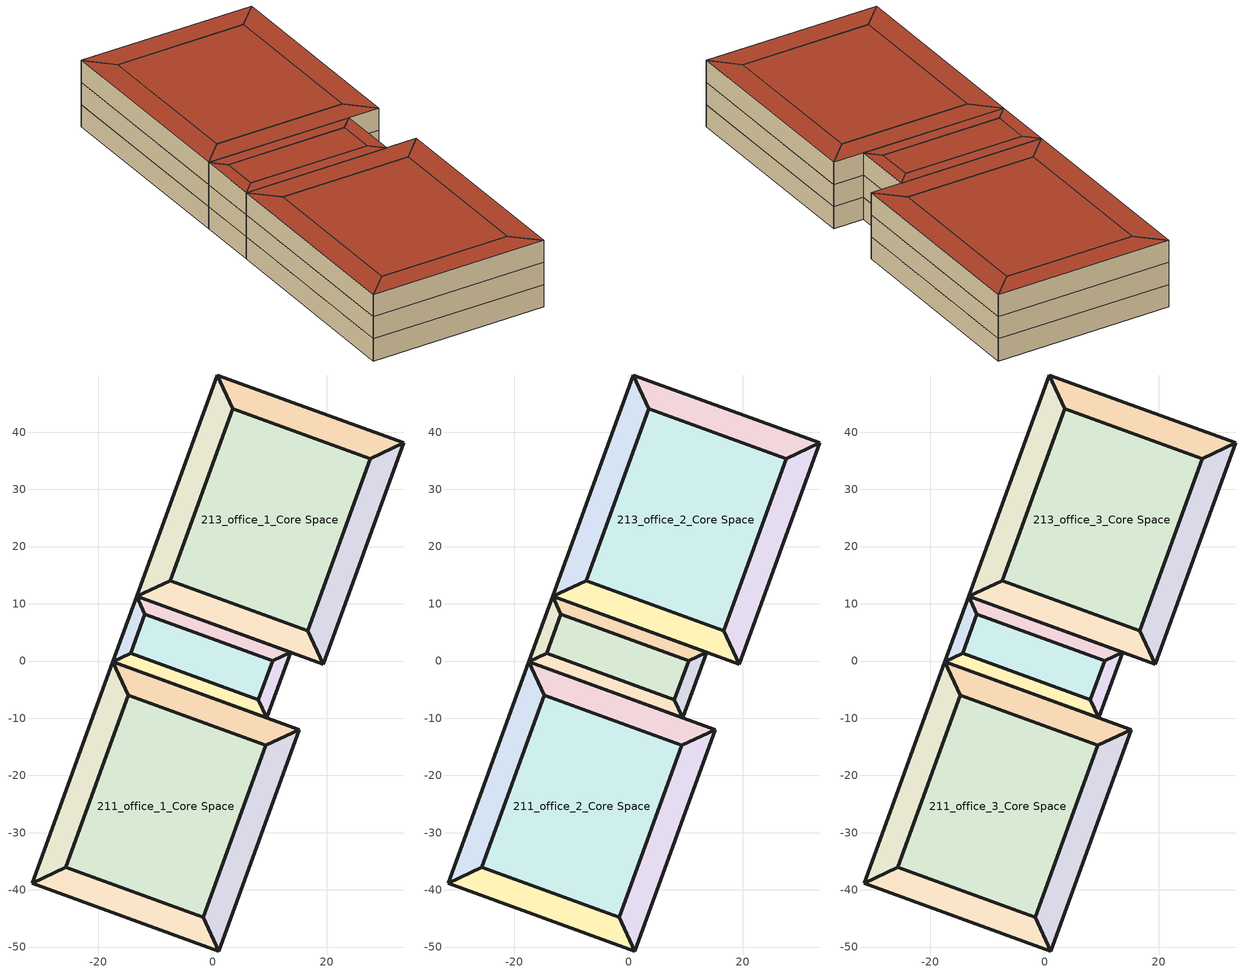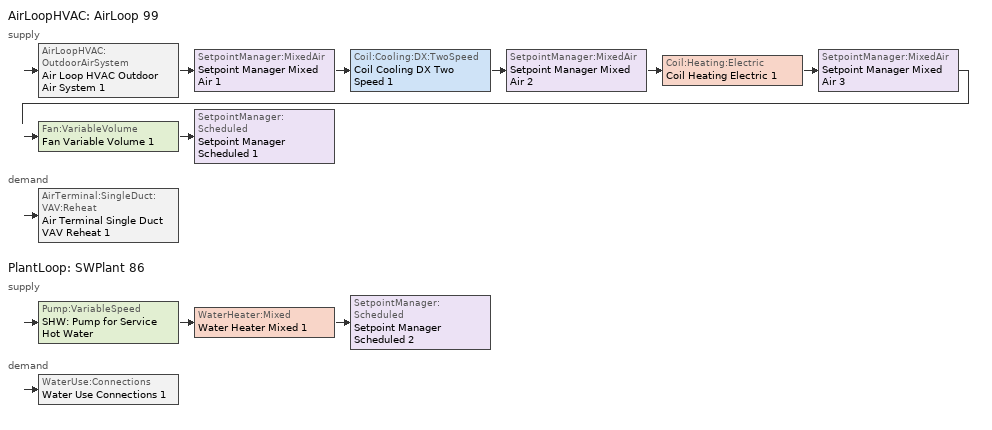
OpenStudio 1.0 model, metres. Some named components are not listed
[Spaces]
211_office_1_West Perimeter Space
 floor ground: -31.53,-38.8 -17.46,-0.13 -14.72,-5.99 -25.67,-36.07 z0
 wall outside: -17.46,-0.13 -31.53,-38.8 -25.67,-36.07 -14.72,-5.99 -17.46,-0.13 z0:4.42
 roof outside: -25.67,-36.07 -14.72,-5.99 -17.46,-0.13 -31.53,-38.8 z4.42
211_office_1_North Perimeter Space
 floor ground: -17.46,-0.13 15.2,-12.02 9.34,-14.75 -14.72,-5.99 z0
 wall outside: 15.2,-12.02 -17.46,-0.13 -14.72,-5.99 9.34,-14.75 15.2,-12.02 z0:4.42
 roof outside: -14.72,-5.99 9.34,-14.75 15.2,-12.02 -17.46,-0.13 z4.42
211_office_1_East Perimeter Space
 floor ground: 15.2,-12.02 1.12,-50.68 -1.61,-44.82 9.34,-14.75 z0
 wall outside: 1.12,-50.68 15.2,-12.02 9.34,-14.75 -1.61,-44.82 1.12,-50.68 z0:4.42
 roof outside: 9.34,-14.75 -1.61,-44.82 1.12,-50.68 15.2,-12.02 z4.42
211_office_1_South Perimeter Space
 floor ground: 1.12,-50.68 -31.53,-38.8 -25.67,-36.07 -1.61,-44.82 z0
 wall outside: -31.53,-38.8 1.12,-50.68 -1.61,-44.82 -25.67,-36.07 -31.53,-38.8 z0:4.42
 roof outside: -1.61,-44.82 -25.67,-36.07 -31.53,-38.8 1.12,-50.68 z4.42
211_office_1_Core Space
 floor ground: -25.67,-36.07 -14.72,-5.99 9.34,-14.75 -1.61,-44.82 z0
 wall outside: -14.72,-5.99 -25.67,-36.07 -1.61,-44.82 9.34,-14.75 -14.72,-5.99 z0:4.42
 roof outside: -1.61,-44.82 9.34,-14.75 -14.72,-5.99 -25.67,-36.07 z4.42
212_office_1_West Perimeter Space
 floor ground: -17.46,-0.13 -13.29,11.32 -11.83,8.2 -14.33,1.32 z0
 wall outside: -13.29,11.32 -17.46,-0.13 -14.33,1.32 -11.83,8.2 -13.29,11.32 z0:4.42
 roof outside: -14.33,1.32 -11.83,8.2 -13.29,11.32 -17.46,-0.13 z4.42
212_office_1_North Perimeter Space
 floor ground: -13.29,11.32 13.64,1.52 10.51,0.07 -11.83,8.2 z0
 wall outside: 13.64,1.52 -13.29,11.32 -11.83,8.2 10.51,0.07 13.64,1.52 z0:4.42
 roof outside: -11.83,8.2 10.51,0.07 13.64,1.52 -13.29,11.32 z4.42
212_office_1_East Perimeter Space
 floor ground: 13.64,1.52 9.47,-9.93 8.01,-6.81 10.51,0.07 z0
 wall outside: 9.47,-9.93 13.64,1.52 10.51,0.07 8.01,-6.81 9.47,-9.93 z0:4.42
 roof outside: 10.51,0.07 8.01,-6.81 9.47,-9.93 13.64,1.52 z4.42
212_office_1_South Perimeter Space
 floor ground: 9.47,-9.93 -17.46,-0.13 -14.33,1.32 8.01,-6.81 z0
 wall outside: -17.46,-0.13 9.47,-9.93 8.01,-6.81 -14.33,1.32 -17.46,-0.13 z0:4.42
 roof outside: 8.01,-6.81 -14.33,1.32 -17.46,-0.13 9.47,-9.93 z4.42
212_office_1_Core Space
 floor ground: -14.33,1.32 -11.83,8.2 10.51,0.07 8.01,-6.81 z0
 wall outside: -11.83,8.2 -14.33,1.32 8.01,-6.81 10.51,0.07 -11.83,8.2 z0:4.42
 roof outside: 8.01,-6.81 10.51,0.07 -11.83,8.2 -14.33,1.32 z4.42
213_office_1_West Perimeter Space
 floor ground: -13.29,11.32 0.79,49.99 3.52,44.13 -7.43,14.06 z0
 wall outside: 0.79,49.99 -13.29,11.32 -7.43,14.06 3.52,44.13 0.79,49.99 z0:4.42
 roof outside: -7.43,14.06 3.52,44.13 0.79,49.99 -13.29,11.32 z4.42
213_office_1_North Perimeter Space
 floor ground: 0.79,49.99 33.44,38.11 27.58,35.37 3.52,44.13 z0
 wall outside: 33.44,38.11 0.79,49.99 3.52,44.13 27.58,35.37 33.44,38.11 z0:4.42
 roof outside: 3.52,44.13 27.58,35.37 33.44,38.11 0.79,49.99 z4.42
213_office_1_East Perimeter Space
 floor ground: 33.44,38.11 19.37,-0.56 16.63,5.3 27.58,35.37 z0
 wall outside: 19.37,-0.56 33.44,38.11 27.58,35.37 16.63,5.3 19.37,-0.56 z0:4.42
 roof outside: 27.58,35.37 16.63,5.3 19.37,-0.56 33.44,38.11 z4.42
213_office_1_South Perimeter Space
 floor ground: 19.37,-0.56 -13.29,11.32 -7.43,14.06 16.63,5.3 z0
 wall outside: -13.29,11.32 19.37,-0.56 16.63,5.3 -7.43,14.06 -13.29,11.32 z0:4.42
 roof outside: 16.63,5.3 -7.43,14.06 -13.29,11.32 19.37,-0.56 z4.42
213_office_1_Core Space
 floor ground: -7.43,14.06 3.52,44.13 27.58,35.37 16.63,5.3 z0
 wall outside: 3.52,44.13 -7.43,14.06 16.63,5.3 27.58,35.37 3.52,44.13 z0:4.42
 roof outside: 16.63,5.3 27.58,35.37 3.52,44.13 -7.43,14.06 z4.42
211_office_2_West Perimeter Space
 floor ground: -31.53,-38.8 -17.46,-0.13 -14.72,-5.99 -25.67,-36.07 z4.42
 wall outside: -17.46,-0.13 -31.53,-38.8 -25.67,-36.07 -14.72,-5.99 -17.46,-0.13 z4.42:8.84
 roof outside: -25.67,-36.07 -14.72,-5.99 -17.46,-0.13 -31.53,-38.8 z8.84
211_office_2_North Perimeter Space
 floor ground: -17.46,-0.13 15.2,-12.02 9.34,-14.75 -14.72,-5.99 z4.42
 wall outside: 15.2,-12.02 -17.46,-0.13 -14.72,-5.99 9.34,-14.75 15.2,-12.02 z4.42:8.84
 roof outside: -14.72,-5.99 9.34,-14.75 15.2,-12.02 -17.46,-0.13 z8.84
211_office_2_East Perimeter Space
 floor ground: 15.2,-12.02 1.12,-50.68 -1.61,-44.82 9.34,-14.75 z4.42
 wall outside: 1.12,-50.68 15.2,-12.02 9.34,-14.75 -1.61,-44.82 1.12,-50.68 z4.42:8.84
 roof outside: 9.34,-14.75 -1.61,-44.82 1.12,-50.68 15.2,-12.02 z8.84
211_office_2_South Perimeter Space
 floor ground: 1.12,-50.68 -31.53,-38.8 -25.67,-36.07 -1.61,-44.82 z4.42
 wall outside: -31.53,-38.8 1.12,-50.68 -1.61,-44.82 -25.67,-36.07 -31.53,-38.8 z4.42:8.84
 roof outside: -1.61,-44.82 -25.67,-36.07 -31.53,-38.8 1.12,-50.68 z8.84
211_office_2_Core Space
 floor ground: -25.67,-36.07 -14.72,-5.99 9.34,-14.75 -1.61,-44.82 z4.42
 wall outside: -14.72,-5.99 -25.67,-36.07 -1.61,-44.82 9.34,-14.75 -14.72,-5.99 z4.42:8.84
 roof outside: -1.61,-44.82 9.34,-14.75 -14.72,-5.99 -25.67,-36.07 z8.84
212_office_2_West Perimeter Space
 floor ground: -17.46,-0.13 -13.29,11.32 -11.83,8.2 -14.33,1.32 z4.42
 wall outside: -13.29,11.32 -17.46,-0.13 -14.33,1.32 -11.83,8.2 -13.29,11.32 z4.42:8.84
 roof outside: -14.33,1.32 -11.83,8.2 -13.29,11.32 -17.46,-0.13 z8.84
212_office_2_North Perimeter Space
 floor ground: -13.29,11.32 13.64,1.52 10.51,0.07 -11.83,8.2 z4.42
 wall outside: 13.64,1.52 -13.29,11.32 -11.83,8.2 10.51,0.07 13.64,1.52 z4.42:8.84
 roof outside: -11.83,8.2 10.51,0.07 13.64,1.52 -13.29,11.32 z8.84
212_office_2_East Perimeter Space
 floor ground: 13.64,1.52 9.47,-9.93 8.01,-6.81 10.51,0.07 z4.42
 wall outside: 9.47,-9.93 13.64,1.52 10.51,0.07 8.01,-6.81 9.47,-9.93 z4.42:8.84
 roof outside: 10.51,0.07 8.01,-6.81 9.47,-9.93 13.64,1.52 z8.84
212_office_2_South Perimeter Space
 floor ground: 9.47,-9.93 -17.46,-0.13 -14.33,1.32 8.01,-6.81 z4.42
 wall outside: -17.46,-0.13 9.47,-9.93 8.01,-6.81 -14.33,1.32 -17.46,-0.13 z4.42:8.84
 roof outside: 8.01,-6.81 -14.33,1.32 -17.46,-0.13 9.47,-9.93 z8.84
212_office_2_Core Space
 floor ground: -14.33,1.32 -11.83,8.2 10.51,0.07 8.01,-6.81 z4.42
 wall outside: -11.83,8.2 -14.33,1.32 8.01,-6.81 10.51,0.07 -11.83,8.2 z4.42:8.84
 roof outside: 8.01,-6.81 10.51,0.07 -11.83,8.2 -14.33,1.32 z8.84
213_office_2_West Perimeter Space
 floor ground: -13.29,11.32 0.79,49.99 3.52,44.13 -7.43,14.06 z4.42
 wall outside: 0.79,49.99 -13.29,11.32 -7.43,14.06 3.52,44.13 0.79,49.99 z4.42:8.84
 roof outside: -7.43,14.06 3.52,44.13 0.79,49.99 -13.29,11.32 z8.84
213_office_2_North Perimeter Space
 floor ground: 0.79,49.99 33.44,38.11 27.58,35.37 3.52,44.13 z4.42
 wall outside: 33.44,38.11 0.79,49.99 3.52,44.13 27.58,35.37 33.44,38.11 z4.42:8.84
 roof outside: 3.52,44.13 27.58,35.37 33.44,38.11 0.79,49.99 z8.84
213_office_2_East Perimeter Space
 floor ground: 33.44,38.11 19.37,-0.56 16.63,5.3 27.58,35.37 z4.42
 wall outside: 19.37,-0.56 33.44,38.11 27.58,35.37 16.63,5.3 19.37,-0.56 z4.42:8.84
 roof outside: 27.58,35.37 16.63,5.3 19.37,-0.56 33.44,38.11 z8.84
213_office_2_South Perimeter Space
 floor ground: 19.37,-0.56 -13.29,11.32 -7.43,14.06 16.63,5.3 z4.42
 wall outside: -13.29,11.32 19.37,-0.56 16.63,5.3 -7.43,14.06 -13.29,11.32 z4.42:8.84
 roof outside: 16.63,5.3 -7.43,14.06 -13.29,11.32 19.37,-0.56 z8.84
213_office_2_Core Space
 floor ground: -7.43,14.06 3.52,44.13 27.58,35.37 16.63,5.3 z4.42
 wall outside: 3.52,44.13 -7.43,14.06 16.63,5.3 27.58,35.37 3.52,44.13 z4.42:8.84
 roof outside: 16.63,5.3 27.58,35.37 3.52,44.13 -7.43,14.06 z8.84
211_office_3_West Perimeter Space
 floor ground: -31.53,-38.8 -17.46,-0.13 -14.72,-5.99 -25.67,-36.07 z8.84
 wall outside: -17.46,-0.13 -31.53,-38.8 -25.67,-36.07 -14.72,-5.99 -17.46,-0.13 z8.84:13.26
 roof outside: -25.67,-36.07 -14.72,-5.99 -17.46,-0.13 -31.53,-38.8 z13.26
211_office_3_North Perimeter Space
 floor ground: -17.46,-0.13 15.2,-12.02 9.34,-14.75 -14.72,-5.99 z8.84
 wall outside: 15.2,-12.02 -17.46,-0.13 -14.72,-5.99 9.34,-14.75 15.2,-12.02 z8.84:13.26
 roof outside: -14.72,-5.99 9.34,-14.75 15.2,-12.02 -17.46,-0.13 z13.26
211_office_3_East Perimeter Space
 floor ground: 15.2,-12.02 1.12,-50.68 -1.61,-44.82 9.34,-14.75 z8.84
 wall outside: 1.12,-50.68 15.2,-12.02 9.34,-14.75 -1.61,-44.82 1.12,-50.68 z8.84:13.26
 roof outside: 9.34,-14.75 -1.61,-44.82 1.12,-50.68 15.2,-12.02 z13.26
211_office_3_South Perimeter Space
 floor ground: 1.12,-50.68 -31.53,-38.8 -25.67,-36.07 -1.61,-44.82 z8.84
 wall outside: -31.53,-38.8 1.12,-50.68 -1.61,-44.82 -25.67,-36.07 -31.53,-38.8 z8.84:13.26
 roof outside: -1.61,-44.82 -25.67,-36.07 -31.53,-38.8 1.12,-50.68 z13.26
211_office_3_Core Space
 floor ground: -25.67,-36.07 -14.72,-5.99 9.34,-14.75 -1.61,-44.82 z8.84
 wall outside: -14.72,-5.99 -25.67,-36.07 -1.61,-44.82 9.34,-14.75 -14.72,-5.99 z8.84:13.26
 roof outside: -1.61,-44.82 9.34,-14.75 -14.72,-5.99 -25.67,-36.07 z13.26
212_office_3_West Perimeter Space
 floor ground: -17.46,-0.13 -13.29,11.32 -11.83,8.2 -14.33,1.32 z8.84
 wall outside: -13.29,11.32 -17.46,-0.13 -14.33,1.32 -11.83,8.2 -13.29,11.32 z8.84:13.26
 roof outside: -14.33,1.32 -11.83,8.2 -13.29,11.32 -17.46,-0.13 z13.26
212_office_3_North Perimeter Space
 floor ground: -13.29,11.32 13.64,1.52 10.51,0.07 -11.83,8.2 z8.84
 wall outside: 13.64,1.52 -13.29,11.32 -11.83,8.2 10.51,0.07 13.64,1.52 z8.84:13.26
 roof outside: -11.83,8.2 10.51,0.07 13.64,1.52 -13.29,11.32 z13.26
212_office_3_East Perimeter Space
 floor ground: 13.64,1.52 9.47,-9.93 8.01,-6.81 10.51,0.07 z8.84
 wall outside: 9.47,-9.93 13.64,1.52 10.51,0.07 8.01,-6.81 9.47,-9.93 z8.84:13.26
 roof outside: 10.51,0.07 8.01,-6.81 9.47,-9.93 13.64,1.52 z13.26
212_office_3_South Perimeter Space
 floor ground: 9.47,-9.93 -17.46,-0.13 -14.33,1.32 8.01,-6.81 z8.84
 wall outside: -17.46,-0.13 9.47,-9.93 8.01,-6.81 -14.33,1.32 -17.46,-0.13 z8.84:13.26
 roof outside: 8.01,-6.81 -14.33,1.32 -17.46,-0.13 9.47,-9.93 z13.26
212_office_3_Core Space
 floor ground: -14.33,1.32 -11.83,8.2 10.51,0.07 8.01,-6.81 z8.84
 wall outside: -11.83,8.2 -14.33,1.32 8.01,-6.81 10.51,0.07 -11.83,8.2 z8.84:13.26
 roof outside: 8.01,-6.81 10.51,0.07 -11.83,8.2 -14.33,1.32 z13.26
213_office_3_West Perimeter Space
 floor ground: -13.29,11.32 0.79,49.99 3.52,44.13 -7.43,14.06 z8.84
 wall outside: 0.79,49.99 -13.29,11.32 -7.43,14.06 3.52,44.13 0.79,49.99 z8.84:13.26
 roof outside: -7.43,14.06 3.52,44.13 0.79,49.99 -13.29,11.32 z13.26
213_office_3_North Perimeter Space
 floor ground: 0.79,49.99 33.44,38.11 27.58,35.37 3.52,44.13 z8.84
 wall outside: 33.44,38.11 0.79,49.99 3.52,44.13 27.58,35.37 33.44,38.11 z8.84:13.26
 roof outside: 3.52,44.13 27.58,35.37 33.44,38.11 0.79,49.99 z13.26
213_office_3_East Perimeter Space
 floor ground: 33.44,38.11 19.37,-0.56 16.63,5.3 27.58,35.37 z8.84
 wall outside: 19.37,-0.56 33.44,38.11 27.58,35.37 16.63,5.3 19.37,-0.56 z8.84:13.26
 roof outside: 27.58,35.37 16.63,5.3 19.37,-0.56 33.44,38.11 z13.26
213_office_3_South Perimeter Space
 floor ground: 19.37,-0.56 -13.29,11.32 -7.43,14.06 16.63,5.3 z8.84
 wall outside: -13.29,11.32 19.37,-0.56 16.63,5.3 -7.43,14.06 -13.29,11.32 z8.84:13.26
 roof outside: 16.63,5.3 -7.43,14.06 -13.29,11.32 19.37,-0.56 z13.26
213_office_3_Core Space
 floor ground: -7.43,14.06 3.52,44.13 27.58,35.37 16.63,5.3 z8.84
 wall outside: 3.52,44.13 -7.43,14.06 16.63,5.3 27.58,35.37 3.52,44.13 z8.84:13.26
 roof outside: 16.63,5.3 27.58,35.37 3.52,44.13 -7.43,14.06 z13.26
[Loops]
AirLoopHVAC 'AirLoop 99'
 supply: AirLoopHVAC:OutdoorAirSystem 'Air Loop HVAC Outdoor Air System 1' > SetpointManager:MixedAir 'Setpoint Manager Mixed Air 1' > Coil:Cooling:DX:TwoSpeed 'Coil Cooling DX Two Speed 1' > SetpointManager:MixedAir 'Setpoint Manager Mixed Air 2' > Coil:Heating:Electric 'Coil Heating Electric 1' > SetpointManager:MixedAir 'Setpoint Manager Mixed Air 3' > Fan:VariableVolume 'Fan Variable Volume 1' > SetpointManager:Scheduled 'Setpoint Manager Scheduled 1'
 demand: AirTerminal:SingleDuct:VAV:Reheat 'Air Terminal Single Duct VAV Reheat 1'
PlantLoop 'SWPlant 86'
 supply: Pump:VariableSpeed 'SHW: Pump for Service Hot Water' > WaterHeater:Mixed 'Water Heater Mixed 1' > SetpointManager:Scheduled 'Setpoint Manager Scheduled 2'
 demand: WaterUse:Connections 'Water Use Connections 1'
[Building]
Building 1: Default Construction Set=Default Construction Set 1
[Construction]
INT-FLOOR-TOPSIDE: 1/2IN Gypsum, 4IN CONCRETE HW, CP02 CARPET PAD
INT-FLOOR-UNDERSIDE: CP02 CARPET PAD, 4IN CONCRETE HW, 1/2IN Gypsum
Standard_Int-Wall: 1/2IN Gypsum, 1/2IN Gypsum
[Material] Thermal Absorptance=0.9
Name | Roughness | Thickness {m} | Conductivity {W/m-K} | Density {kg/m3} | Specific Heat {J/kg-K} | Solar Absorptance | Visible Absorptance
1/2IN Gypsum | Smooth | 0.0127 | 0.16 | 784.9 | 830 | 0.92 | 0.92
4IN CONCRETE HW | Rough | 0.1016 | 1.311 | 2240 | 836.8 | 0.7 | 0.7
[Material:NoMass]
CP02 CARPET PAD: Roughness=VeryRough; Thermal Resistance {m2-K/W}=0.2165; Thermal Absorptance=0.9; Solar Absorptance=0.7; Visible Absorptance=0.8
[DefaultSurfaceConstructions]
Default Surface Constructions 1: Floor Construction=INT-FLOOR-TOPSIDE; Wall Construction=Standard_Int-Wall; Roof Ceiling Construction=INT-FLOOR-UNDERSIDE
[DefaultConstructionSet]
Default Construction Set 1: Default Interior Surface Constructions=Default Surface Constructions 1
[AirLoopHVAC]
AirLoop 99: Design Supply Air Flow Rate {m3/s}=AutoSize
[AvailabilityManager:Scheduled]
Availability Manager Scheduled 1: Schedule=Always On Discrete
[Sizing:System]
AirLoop 99: Type of Load to Size On=Sensible; Design Outdoor Air Flow Rate {m3/s}=Autosize; Minimum System Air Flow Ratio=0.3; Preheat Design Temperature {C}=7; Preheat Design Humidity Ratio {kg-H2O/kg-Air}=0.008; Precool Design Temperature {C}=12.8; Precool Design Humidity Ratio {kg-H2O/kg-Air}=0.008; Central Cooling Design Supply Air Temperature {C}=12.8; Central Heating Design Supply Air Temperature {C}=16.7; Sizing Option=NonCoincident; 100% Outdoor Air in Cooling=Yes; 100% Outdoor Air in Heating=Yes; Central Cooling Design Supply Air Humidity Ratio {kg-H2O/kg-Air}=0.0085; Central Heating Design Supply Air Humidity Ratio {kg-H2O/kg-Air}=0.008; Cooling Design Air Flow Method=DesignDay; Cooling Design Air Flow Rate {m3/s}=0; Heating Design Air Flow Method=DesignDay; Heating Design Air Flow Rate {m3/s}=0; System Outdoor Air Method=ZoneSum
[Controller:OutdoorAir]
Controller Outdoor Air 1: Minimum Outdoor Air Flow Rate {m3/s}=Autosize; Maximum Outdoor Air Flow Rate {m3/s}=Autosize; Economizer Control Type=FixedDryBulb; Economizer Control Action Type=ModulateFlow; Economizer Maximum Limit Dry-Bulb Temperature {C}=23; Economizer Maximum Limit Enthalpy {J/kg}=64000; Economizer Minimum Limit Dry-Bulb Temperature {C}=-100; Lockout Type=NoLockout; Minimum Limit Type=FixedMinimum; Controller Mechanical Ventilation=Controller Mechanical Ventilation 1; High Humidity Control=No; Heat Recovery Bypass Control Type=BypassWhenOAFlowGreaterThanMinimum
[Controller:MechanicalVentilation]
Controller Mechanical Ventilation 1: Availability Schedule=Always On Discrete; System Outdoor Air Method=ZoneSum
[AirLoopHVAC:OutdoorAirSystem]
Air Loop HVAC Outdoor Air System 1: Controller=Controller Outdoor Air 1
[Coil:Cooling:DX:TwoSpeed]
Coil Cooling DX Two Speed 1: Availability Schedule=Always_On; Rated High Speed Total Cooling Capacity {W}=Autosize; Rated High Speed Sensible Heat Ratio=Autosize; Rated High Speed COP {W/W}=2.64; Rated High Speed Air Flow Rate {m3/s}=Autosize; Total Cooling Capacity Function of Temperature Curve=Curve Biquadratic 1; Total Cooling Capacity Function of Flow Fraction Curve=Curve Quadratic 1; Energy Input Ratio Function of Temperature Curve=Curve Biquadratic 2; Energy Input Ratio Function of Flow Fraction Curve=Curve Quadratic 2; Part Load Fraction Correlation Curve=Curve Quadratic 3; Rated Low Speed Total Cooling Capacity {W}=Autosize; Rated Low Speed Sensible Heat Ratio=0.69; Rated Low Speed COP {W/W}=2.64; Low Speed Total Cooling Capacity Function of Temperature Curve=Curve Biquadratic 3; Low Speed Energy Input Ratio Function of Temperature Curve=Curve Biquadratic 4; Condenser Type=AirCooled; High Speed Evaporative Condenser Effectiveness=0; High Speed Evaporative Condenser Air Flow Rate {m3/s}=Autosize; High Speed Evaporative Condenser Pump Rated Power Consumption {W}=Autosize; Low Speed Evaporative Condenser Effectiveness=0; Low Speed Evaporative Condenser Air Flow Rate {m3/s}=Autosize; Low Speed Evaporative Condenser Pump Rated Power Consumption {W}=Autosize; Basin Heater Capacity {W/K}=10; Basin Heater Setpoint Temperature {C}=2
[Coil:Heating:Electric] Availability Schedule=Always_On
Name | Efficiency
Coil Heating Electric 1 | 0.99
Coil Heating Electric 2
[Fan:VariableVolume]
Fan Variable Volume 1: Availability Schedule=Always_On; Fan Efficiency=0.55; Pressure Rise {Pa}=1389.88; Maximum Flow Rate {m3/s}=Autosize; Fan Power Minimum Flow Rate Input Method=FixedFlowRate; Fan Power Minimum Flow Fraction=0; Fan Power Minimum Air Flow Rate {m3/s}=0; Motor Efficiency=0.95; Motor In Airstream Fraction=1; Fan Power Coefficient 1=0.0407599; Fan Power Coefficient 2=0.088045; Fan Power Coefficient 3=-0.0729261; Fan Power Coefficient 4=0.94374; Fan Power Coefficient 5=0
[SetpointManager:Scheduled] Control Variable=Temperature
Name | Schedule
Setpoint Manager Scheduled 1 | Deck_Temperature
Setpoint Manager Scheduled 2 | Water Heater Setpoint Temperature Schedule
[AirTerminal:SingleDuct:VAV:Reheat]
Air Terminal Single Duct VAV Reheat 1: Availability Schedule=Always_On; Maximum Air Flow Rate {m3/s}=Autocalculate; Zone Minimum Air Flow Input Method=Constant; Constant Minimum Air Flow Fraction=0.3; Fixed Minimum Air Flow Rate {m3/s}=0; Reheat Coil=Coil Heating Electric 2; Maximum Hot Water or Steam Flow Rate {m3/s}=Autocalculate; Minimum Hot Water or Steam Flow Rate {m3/s}=0; Convergence Tolerance=0.001; Damper Heating Action=Normal; Maximum Flow per Zone Floor Area During Reheat {m3/s-m2}=Autocalculate; Maximum Flow Fraction During Reheat=Autocalculate; Maximum Reheat Air Temperature {C}=35
[PlantLoop]
SWPlant 86: Plant Loop Volume {m3}=Autocalculate
[Sizing:Plant]
SWPlant 86: Loop Type=Heating; Design Loop Exit Temperature {C}=60; Loop Design Temperature Difference {deltaC}=5
[Pump:VariableSpeed]
SHW: Pump for Service Hot Water: Pump Control Type=Intermittent
[WaterHeater:Mixed]
Water Heater Mixed 1: Tank Volume {m3}=1.21134; Setpoint Temperature Schedule=Water Heater Setpoint Temperature Schedule; Deadband Temperature Difference {deltaC}=2; Maximum Temperature Limit {C}=82.22; Heater Control Type=Cycle; Heater Maximum Capacity {W}=845000; Heater Fuel Type=Electricity; Heater Thermal Efficiency=1; Off Cycle Parasitic Fuel Consumption Rate {W}=20; Off Cycle Parasitic Fuel Type=NaturalGas; Off Cycle Parasitic Heat Fraction to Tank=0.8; On Cycle Parasitic Fuel Type=NaturalGas; Ambient Temperature Indicator=ThermalZone; Off Cycle Loss Coefficient to Ambient Temperature {W/K}=6; On Cycle Loss Coefficient to Ambient Temperature {W/K}=6; Use Side Effectiveness=1; Source Side Effectiveness=1; Use Side Design Flow Rate {m3/s}=autosize; Source Side Design Flow Rate {m3/s}=autosize; Indirect Water Heating Recovery Time {hr}=1.5
[BuildingStory] Nominal Floor to Floor Height {m}=4.4196
Name | Nominal Z Coordinate {m}
Story 1; Story 4; Story 7 | 0
Story 2; Story 5; Story 8 | 4.4196
Story 3; Story 6; Story 9 | 8.8392
[Space]
Name | Building Story | Thermal Zone
211_office_1_West Perimeter Space | Story 1 | 211_office_1_West Perimeter
211_office_1_North Perimeter Space | Story 1 | 211_office_1_North Perimeter
211_office_1_East Perimeter Space | Story 1 | 211_office_1_East Perimeter
211_office_1_South Perimeter Space | Story 1 | 211_office_1_South Perimeter
211_office_1_Core Space | Story 1 | 211_office_1_Core
211_office_2_West Perimeter Space | Story 2 | 211_office_2_West Perimeter
211_office_2_North Perimeter Space | Story 2 | 211_office_2_North Perimeter
211_office_2_East Perimeter Space | Story 2 | 211_office_2_East Perimeter
211_office_2_South Perimeter Space | Story 2 | 211_office_2_South Perimeter
211_office_2_Core Space | Story 2 | 211_office_2_Core
211_office_3_West Perimeter Space | Story 3 | 211_office_3_West Perimeter
211_office_3_North Perimeter Space | Story 3 | 211_office_3_North Perimeter
211_office_3_East Perimeter Space | Story 3 | 211_office_3_East Perimeter
211_office_3_South Perimeter Space | Story 3 | 211_office_3_South Perimeter
211_office_3_Core Space | Story 3 | 211_office_3_Core
212_office_1_West Perimeter Space | Story 4 | 212_office_1_West Perimeter
212_office_1_North Perimeter Space | Story 4 | 212_office_1_North Perimeter
212_office_1_East Perimeter Space | Story 4 | 212_office_1_East Perimeter
212_office_1_South Perimeter Space | Story 4 | 212_office_1_South Perimeter
212_office_1_Core Space | Story 4 | 212_office_1_Core
212_office_2_West Perimeter Space | Story 5 | 212_office_2_West Perimeter
212_office_2_North Perimeter Space | Story 5 | 212_office_2_North Perimeter
212_office_2_East Perimeter Space | Story 5 | 212_office_2_East Perimeter
212_office_2_South Perimeter Space | Story 5 | 212_office_2_South Perimeter
212_office_2_Core Space | Story 5 | 212_office_2_Core
212_office_3_West Perimeter Space | Story 6 | 212_office_3_West Perimeter
212_office_3_North Perimeter Space | Story 6 | 212_office_3_North Perimeter
212_office_3_East Perimeter Space | Story 6 | 212_office_3_East Perimeter
212_office_3_South Perimeter Space | Story 6 | 212_office_3_South Perimeter
212_office_3_Core Space | Story 6 | 212_office_3_Core
213_office_1_West Perimeter Space | Story 7 | 213_office_1_West Perimeter
213_office_1_North Perimeter Space | Story 7 | 213_office_1_North Perimeter
213_office_1_East Perimeter Space | Story 7 | 213_office_1_East Perimeter
213_office_1_South Perimeter Space | Story 7 | 213_office_1_South Perimeter
213_office_1_Core Space | Story 7 | 213_office_1_Core
213_office_2_West Perimeter Space | Story 8 | 213_office_2_West Perimeter
213_office_2_North Perimeter Space | Story 8 | 213_office_2_North Perimeter
213_office_2_East Perimeter Space | Story 8 | 213_office_2_East Perimeter
213_office_2_South Perimeter Space | Story 8 | 213_office_2_South Perimeter
213_office_2_Core Space | Story 8 | 213_office_2_Core
213_office_3_West Perimeter Space | Story 9 | 213_office_3_West Perimeter
213_office_3_North Perimeter Space | Story 9 | 213_office_3_North Perimeter
213_office_3_East Perimeter Space | Story 9 | 213_office_3_East Perimeter
213_office_3_South Perimeter Space | Story 9 | 213_office_3_South Perimeter
213_office_3_Core Space | Story 9 | 213_office_3_Core
[ThermalZone] Use Ideal Air Loads=No
211_office_1_West Perimeter; 211_office_1_North Perimeter; 211_office_1_East Perimeter; 211_office_1_South Perimeter; 211_office_1_Core; 211_office_2_West Perimeter; 211_office_2_North Perimeter; 211_office_2_East Perimeter; 211_office_2_South Perimeter; 211_office_2_Core; 211_office_3_West Perimeter; 211_office_3_North Perimeter; 211_office_3_East Perimeter; 211_office_3_South Perimeter; 211_office_3_Core; 212_office_1_West Perimeter; 212_office_1_North Perimeter; 212_office_1_East Perimeter; 212_office_1_South Perimeter; 212_office_1_Core; 212_office_2_West Perimeter; 212_office_2_North Perimeter; 212_office_2_East Perimeter; 212_office_2_South Perimeter; 212_office_2_Core; 212_office_3_West Perimeter; 212_office_3_North Perimeter; 212_office_3_East Perimeter; 212_office_3_South Perimeter; 212_office_3_Core; 213_office_1_West Perimeter; 213_office_1_North Perimeter; 213_office_1_East Perimeter; 213_office_1_South Perimeter; 213_office_1_Core; 213_office_2_West Perimeter; 213_office_2_North Perimeter; 213_office_2_East Perimeter; 213_office_2_South Perimeter; 213_office_2_Core; 213_office_3_West Perimeter; 213_office_3_North Perimeter; 213_office_3_East Perimeter; 213_office_3_South Perimeter; 213_office_3_Core
[Sizing:Zone] Zone Cooling Design Supply Air Temperature {C}=14; Zone Heating Design Supply Air Temperature {C}=40; Zone Cooling Design Supply Air Humidity Ratio {kg-H2O/kg-air}=0.0085; Zone Heating Design Supply Air Humidity Ratio {kg-H2O/kg-air}=0.008; Cooling Design Air Flow Method=DesignDay; Heating Design Air Flow Method=DesignDay
211_office_1_West Perimeter; 211_office_1_North Perimeter; 211_office_1_East Perimeter; 211_office_1_South Perimeter; 211_office_1_Core; 211_office_2_West Perimeter; 211_office_2_North Perimeter; 211_office_2_East Perimeter; 211_office_2_South Perimeter; 211_office_2_Core; 211_office_3_West Perimeter; 211_office_3_North Perimeter; 211_office_3_East Perimeter; 211_office_3_South Perimeter; 211_office_3_Core; 212_office_1_West Perimeter; 212_office_1_North Perimeter; 212_office_1_East Perimeter; 212_office_1_South Perimeter; 212_office_1_Core; 212_office_2_West Perimeter; 212_office_2_North Perimeter; 212_office_2_East Perimeter; 212_office_2_South Perimeter; 212_office_2_Core; 212_office_3_West Perimeter; 212_office_3_North Perimeter; 212_office_3_East Perimeter; 212_office_3_South Perimeter; 212_office_3_Core; 213_office_1_West Perimeter; 213_office_1_North Perimeter; 213_office_1_East Perimeter; 213_office_1_South Perimeter; 213_office_1_Core; 213_office_2_West Perimeter; 213_office_2_North Perimeter; 213_office_2_East Perimeter; 213_office_2_South Perimeter; 213_office_2_Core; 213_office_3_West Perimeter; 213_office_3_North Perimeter; 213_office_3_East Perimeter; 213_office_3_South Perimeter; 213_office_3_Core
[Schedule:Ruleset]
Name | Default Day Schedule | Summer Design Day Schedule | Winter Design Day Schedule
Always_On | Always_On_Default | Always_On_Summer_Design_Day | Always_On_Winter_Design_Day
Deck_Temperature | Deck_Temperature_Default | Deck_Temperature_Summer_Design_Day | Deck_Temperature_Winter_Design_Day
[Schedule:Day]
Always_On_Default; Always_On_Winter_Design_Day; Always_On_Summer_Design_Day: 24, 0, 1
Deck_Temperature_Default; Deck_Temperature_Winter_Design_Day; Deck_Temperature_Summer_Design_Day: 24, 0, 12.8
[Schedule:Constant]
Always On Discrete: Value=1
[Curve:Biquadratic] Minimum Value of x {BasedOnField A2}=17; Maximum Value of x {BasedOnField A2}=22; Minimum Value of y {BasedOnField A3}=13; Maximum Value of y {BasedOnField A3}=46
Name | Coefficient1 Constant | Coefficient2 x | Coefficient3 x**2 | Coefficient4 y | Coefficient5 y**2 | Coefficient6 x*y
Curve Biquadratic 1; Curve Biquadratic 3 | 0.42415 | 0.04426 | -0.00042 | 0.00333 | -8e-005 | -0.00021
Curve Biquadratic 2; Curve Biquadratic 4 | 1.23649 | -0.02431 | 0.00057 | -0.01434 | 0.00063 | -0.00038
[Curve:Quadratic]
Name | Coefficient1 Constant | Coefficient2 x | Coefficient3 x**2 | Minimum Value of x {BasedOnField A2} | Maximum Value of x {BasedOnField A2}
Curve Quadratic 1 | 0.77136 | 0.34053 | -0.11088 | 0.75918 | 1.13877
Curve Quadratic 2 | 1.2055 | -0.32953 | 0.12308 | 0.75918 | 1.13877
Curve Quadratic 3 | 0.771 | 0.229 | 0 | 0 | 1
[Schedule:Compact]
Water Heater Setpoint Temperature Schedule: Through: 12/31, For: AllDays, Until: 24:00, 60
